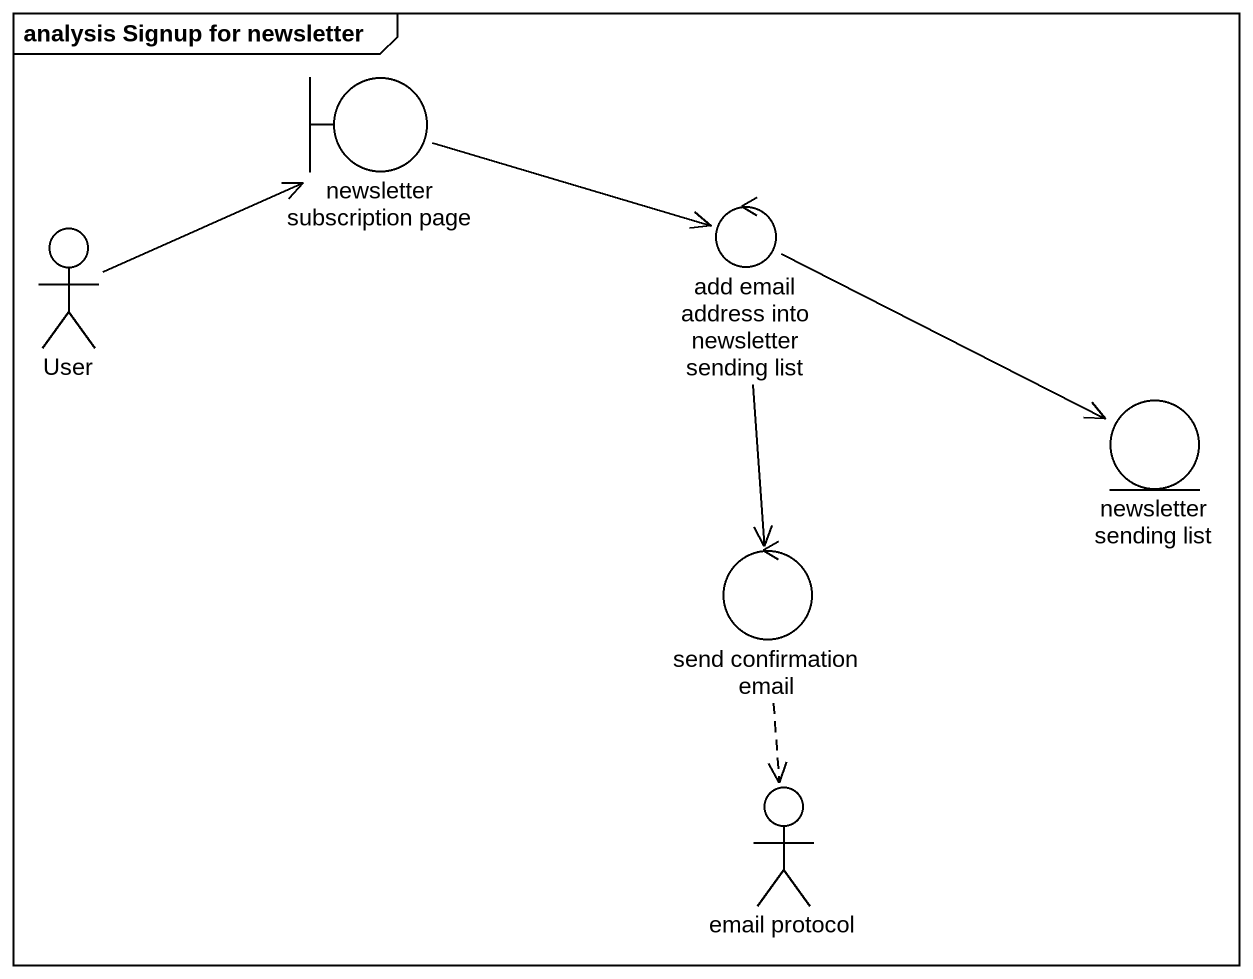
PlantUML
@startuml
mainframe analysis Signup for newsletter
boundary "newsletter subscription page" as newsletter_subscription_page
actor User
control "add email address into newsletter sending list" as add_email_address_into
entity "newsletter sending list" as newsletter_sending_list
control "send confirmation email" as send_confirmation_email
actor "email protocol" as email_protocol
newsletter_subscription_page -right-> add_email_address_into
User -right-> newsletter_subscription_page
add_email_address_into -right-> newsletter_sending_list
add_email_address_into --> send_confirmation_email
send_confirmation_email ..> email_protocol
@enduml
